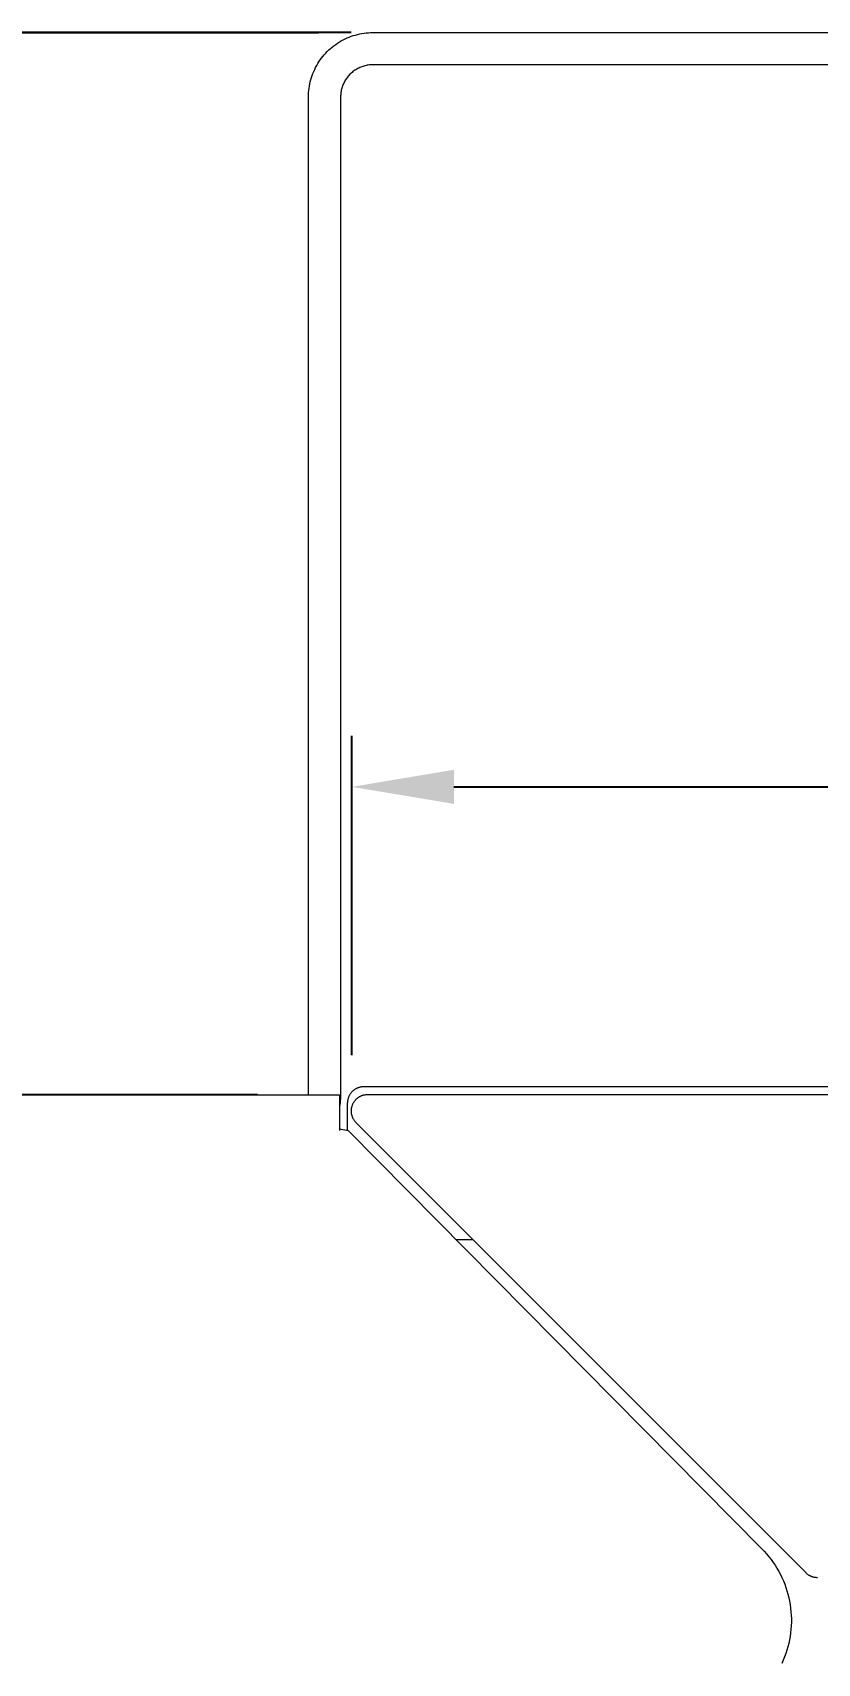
# Model space of a CAD drawing. Header units: inches. Extents: x -9 to 197, y 0 to 134.
# Drawn here: x 7.95 to 15.64, y 118.45 to 134.4 of the extents above; entities that cross this region are included whole.
import ezdxf

# ---------------------------------------------------------------- set-up
doc = ezdxf.new("R2010")
doc.units = ezdxf.units.IN
doc.layers.add('ZANO_R', color=7, linetype='Continuous', lineweight=0)
doc.layers.add('ZANO_W', color=1, linetype='Continuous', lineweight=0)
doc.styles.get("Standard").update_dxf_attribs({"font": 'arial.ttf'})
doc.dimstyles.new('amerykanie', dxfattribs={"dimtxt": 50, "dimasz": 50, "dimexe": 0.5, "dimexo": 0.5, "dimgap": 1, "dimtad": 1, "dimdec": 0, "dimzin": 0, "dimlunit": 5, "dimtxsty": 'Standard', "dimcen": 0.09, "dimclrd": 1, "dimclre": 1, "dimclrt": 1, "dimazin": 0, "dimtfac": 1, "dimtdec": 0, "dimtmove": 0, "dimatfit": 3, "dimfxl": 1, "dimtzin": 0, "dimarcsym": 1})

# ---------------------------------------------------------------- blocks, each defined once
blk = doc.blocks.new('*D381')
at = {"layer": 'ZANO_W', "color": 1, "lineweight": -2}
for p, q in [((10.753, 134.402), (-5.841, 134.402)), ((-5.341, 133.402), (-5.341, 107.292)), ((5.055, 106.292), (-5.841, 106.292))]:
    blk.add_line(p, q, dxfattribs=at)
at = {"layer": 'ZANO_W', "color": 1}
for points in [[(-5.174, 133.402), (-5.507, 133.402), (-5.341, 134.402)], [(-5.507, 107.292), (-5.174, 107.292), (-5.341, 106.292)]]:
    blk.add_solid(points, dxfattribs=at)
at = {"layer": 'ZANO_W', "color": 1, "insert": (-6.681, 120.347), "char_height": 1.625, "attachment_point": 5, "rotation": 90}
blk.add_mtext('28 1/8', dxfattribs=at)
blk = doc.blocks.new('*D382')
at = {"layer": 'ZANO_W', "color": 1, "lineweight": -2}
for p, q in [((11.073, 134.403), (2.519, 134.403)), ((3.019, 133.403), (3.019, 125.009)), ((10.155, 124.009), (2.519, 124.009))]:
    blk.add_line(p, q, dxfattribs=at)
at = {"layer": 'ZANO_W', "color": 1}
for points in [[(3.186, 133.403), (2.853, 133.403), (3.019, 134.403)], [(2.853, 125.009), (3.186, 125.009), (3.019, 124.009)]]:
    blk.add_solid(points, dxfattribs=at)
at = {"layer": 'ZANO_W', "color": 1, "insert": (1.679, 129.206), "char_height": 1.625, "attachment_point": 5, "rotation": 90}
blk.add_mtext('10 3/8', dxfattribs=at)
blk = doc.blocks.new('*D383')
at = {"layer": 'ZANO_W', "color": 1, "lineweight": -2}
for p, q in [((11.08, 124.399), (11.08, 127.523)), ((109.45, 124.365), (109.45, 127.523)), ((12.08, 127.023), (108.45, 127.023))]:
    blk.add_line(p, q, dxfattribs=at)
at = {"layer": 'ZANO_W', "color": 1}
for points in [[(12.08, 127.19), (12.08, 126.856), (11.08, 127.023)], [(108.45, 126.856), (108.45, 127.19), (109.45, 127.023)]]:
    blk.add_solid(points, dxfattribs=at)
at = {"layer": 'ZANO_W', "color": 1, "insert": (60.265, 128.364), "char_height": 1.625, "attachment_point": 5}
blk.add_mtext('98 3/8', dxfattribs=at)
blk = doc.blocks.new('*D398')
at = {"layer": 'ZANO_W', "color": 1, "lineweight": -2}
blk.add_arc((156.245, 106.292), 5.938, 93.9709, 170.339, dxfattribs=at)
at = {"layer": 'ZANO_W', "color": 1}
for points in [[(155.831, 112.048), (155.836, 112.382), (156.834, 112.2)], [(150.225, 107.302), (150.557, 107.274), (150.307, 106.292)]]:
    blk.add_solid(points, dxfattribs=at)
at = {"layer": 'ZANO_W', "color": 1, "insert": (151.36, 111.687), "char_height": 1.625, "attachment_point": 5, "rotation": 42.155}
blk.add_mtext("95%%d41'", dxfattribs=at)

msp = doc.modelspace()

# ---------------------------------------------------------------- linework, layer by layer
at = {"layer": 'ZANO_R'}
for p, q in [((11.05387, 134.35924), (11.07401, 134.36679)), ((11.07401, 134.36679), (11.0944, 134.37365)), ((11.0944, 134.37365), (11.11501, 134.3798)), ((11.11501, 134.3798), (11.13582, 134.38525)), ((11.13582, 134.38525), (11.1568, 134.38999)), ((11.1568, 134.38999), (11.17793, 134.394)), ((11.17793, 134.394), (11.19919, 134.3973)), ((11.19919, 134.3973), (11.22055, 134.39986)), ((11.22055, 134.39986), (11.24198, 134.40169)), ((11.24198, 134.40169), (11.26346, 134.4028)), ((11.26346, 134.4028), (11.28497, 134.40316)), ((11.28497, 134.40316), (23.88477, 134.40316)), ((10.81017, 134.18722), (10.82458, 134.20319)), ((10.82458, 134.20319), (10.83953, 134.21866)), ((10.83953, 134.21866), (10.85499, 134.2336)), ((10.85499, 134.2336), (10.87096, 134.24802)), ((10.87096, 134.24802), (10.88741, 134.26187)), ((10.88741, 134.26187), (10.90433, 134.27516)), ((10.90433, 134.27516), (10.92169, 134.28786)), ((10.92169, 134.28786), (10.93947, 134.29997)), ((10.93947, 134.29997), (10.95766, 134.31145)), ((10.95766, 134.31145), (10.97622, 134.32232)), ((10.97622, 134.32232), (10.99515, 134.33254)), ((10.99515, 134.33254), (11.01441, 134.34211)), ((11.01441, 134.34211), (11.034, 134.35101)), ((11.034, 134.35101), (11.05387, 134.35924)), ((10.70717, 134.02419), (10.71608, 134.04377)), ((10.71608, 134.04377), (10.72565, 134.06303)), ((10.72565, 134.06303), (10.73587, 134.08196)), ((10.73587, 134.08196), (10.74673, 134.10053)), ((10.74673, 134.10053), (10.75822, 134.11871)), ((10.75822, 134.11871), (10.77032, 134.13649)), ((10.77032, 134.13649), (10.78302, 134.15385)), ((10.78302, 134.15385), (10.79631, 134.17077)), ((10.79631, 134.17077), (10.81017, 134.18722)), ((11.12748, 134.04599), (11.11806, 134.04033)), ((11.1371, 134.05132), (11.12748, 134.04599)), ((11.14689, 134.05631), (11.1371, 134.05132)), ((11.15686, 134.06096), (11.14689, 134.05631)), ((11.16698, 134.06525), (11.15686, 134.06096)), ((11.17724, 134.06919), (11.16698, 134.06525)), ((11.18764, 134.07277), (11.17724, 134.06919)), ((11.19815, 134.07599), (11.18764, 134.07277)), ((11.20877, 134.07883), (11.19815, 134.07599)), ((11.21948, 134.08131), (11.20877, 134.07883)), ((11.23027, 134.0834), (11.21948, 134.08131)), ((11.24113, 134.08512), (11.23027, 134.0834)), ((11.25204, 134.08646), (11.24113, 134.08512)), ((11.263, 134.08742), (11.25204, 134.08646)), ((11.27398, 134.088), (11.263, 134.08742)), ((11.28497, 134.08819), (11.27398, 134.088)), ((23.88477, 134.08819), (11.28497, 134.08819)), ((10.66418, 133.88025), (10.66819, 133.90138)), ((10.66819, 133.90138), (10.67293, 133.92236)), ((10.67293, 133.92236), (10.67838, 133.94317)), ((10.67838, 133.94317), (10.68453, 133.96378)), ((10.68453, 133.96378), (10.69139, 133.98417)), ((10.69139, 133.98417), (10.69894, 134.00431)), ((10.69894, 134.00431), (10.70717, 134.02419)), ((10.98899, 133.88094), (10.98541, 133.87055)), ((10.99293, 133.89121), (10.98899, 133.88094)), ((10.99722, 133.90133), (10.99293, 133.89121)), ((11.00187, 133.91129), (10.99722, 133.90133)), ((11.00686, 133.92109), (11.00187, 133.91129)), ((11.01219, 133.9307), (11.00686, 133.92109)), ((11.01785, 133.94013), (11.01219, 133.9307)), ((11.02384, 133.94935), (11.01785, 133.94013)), ((11.03015, 133.95835), (11.02384, 133.94935)), ((11.03676, 133.96713), (11.03015, 133.95835)), ((11.04368, 133.97568), (11.03676, 133.96713)), ((11.0509, 133.98397), (11.04368, 133.97568)), ((11.05839, 133.99201), (11.0509, 133.98397)), ((11.06617, 133.99979), (11.05839, 133.99201)), ((11.07421, 134.00729), (11.06617, 133.99979)), ((11.08251, 134.0145), (11.07421, 134.00729)), ((11.09105, 134.02142), (11.08251, 134.0145)), ((11.09983, 134.02803), (11.09105, 134.02142)), ((11.10884, 134.03434), (11.09983, 134.02803)), ((11.11806, 134.04033), (11.10884, 134.03434)), ((10.65502, 133.77321), (10.65539, 133.79472)), ((10.65502, 124.009), (10.65502, 133.77321)), ((10.65539, 133.79472), (10.65649, 133.8162)), ((10.65649, 133.8162), (10.65832, 133.83764)), ((10.65832, 133.83764), (10.66089, 133.85899)), ((10.66089, 133.85899), (10.66418, 133.88025)), ((10.97018, 133.78421), (10.96999, 133.77321)), ((10.96999, 133.77321), (10.96999, 124.009)), ((10.97076, 133.79519), (10.97018, 133.78421)), ((10.97172, 133.80614), (10.97076, 133.79519)), ((10.97306, 133.81705), (10.97172, 133.80614)), ((10.97478, 133.82791), (10.97306, 133.81705)), ((10.97688, 133.8387), (10.97478, 133.82791)), ((10.97935, 133.84941), (10.97688, 133.8387)), ((10.98219, 133.86003), (10.97935, 133.84941)), ((10.98541, 133.87055), (10.98219, 133.86003)), ((7.61528, 124.009), (10.95886, 124.009)), ((10.95886, 124.009), (10.95886, 123.69402)), ((10.96968, 123.98923), (10.96875, 123.96948)), ((10.96999, 124.009), (10.96968, 123.98923)), ((11.04858, 123.98803), (11.0467, 123.98299)), ((11.05064, 123.993), (11.04858, 123.98803)), ((11.05287, 123.99789), (11.05064, 123.993)), ((11.05526, 124.00271), (11.05287, 123.99789)), ((11.05781, 124.00744), (11.05526, 124.00271)), ((11.06053, 124.01208), (11.05781, 124.00744)), ((11.0634, 124.01663), (11.06053, 124.01208)), ((11.06643, 124.02107), (11.0634, 124.01663)), ((11.0696, 124.02541), (11.06643, 124.02107)), ((11.07292, 124.02964), (11.0696, 124.02541)), ((11.07639, 124.03376), (11.07292, 124.02964)), ((11.07999, 124.03775), (11.07639, 124.03376)), ((11.08373, 124.04161), (11.07999, 124.03775)), ((11.0876, 124.04535), (11.08373, 124.04161)), ((11.09159, 124.04895), (11.0876, 124.04535)), ((11.0957, 124.05242), (11.09159, 124.04895)), ((11.09993, 124.05574), (11.0957, 124.05242)), ((11.10427, 124.05892), (11.09993, 124.05574)), ((11.10872, 124.06194), (11.10427, 124.05892)), ((11.11326, 124.06481), (11.10872, 124.06194)), ((11.1179, 124.06753), (11.11326, 124.06481)), ((11.12264, 124.07008), (11.1179, 124.06753)), ((11.12745, 124.07248), (11.12264, 124.07008)), ((11.13235, 124.0747), (11.12745, 124.07248)), ((11.13731, 124.07676), (11.13235, 124.0747)), ((11.14235, 124.07865), (11.13731, 124.07676)), ((11.14745, 124.08036), (11.14235, 124.07865)), ((11.1526, 124.0819), (11.14745, 124.08036)), ((11.15292, 123.98879), (11.14828, 123.98607)), ((11.1578, 124.08326), (11.1526, 124.0819)), ((11.15765, 123.99134), (11.15292, 123.98879)), ((11.16247, 123.99373), (11.15765, 123.99134)), ((11.16305, 124.08445), (11.1578, 124.08326)), ((11.16736, 123.99596), (11.16247, 123.99373)), ((11.16833, 124.08545), (11.16305, 124.08445)), ((11.17233, 123.99802), (11.16736, 123.99596)), ((11.17365, 124.08627), (11.16833, 124.08545)), ((11.17737, 123.9999), (11.17233, 123.99802)), ((11.17898, 124.08692), (11.17365, 124.08627)), ((11.18247, 124.00162), (11.17737, 123.9999)), ((11.18434, 124.08737), (11.17898, 124.08692)), ((11.18762, 124.00316), (11.18247, 124.00162)), ((11.18971, 124.08765), (11.18434, 124.08737)), ((11.19282, 124.00452), (11.18762, 124.00316)), ((11.19509, 124.08774), (11.18971, 124.08765)), ((11.19807, 124.0057), (11.19282, 124.00452)), ((109.23097, 124.08774), (11.19509, 124.08774)), ((11.20335, 124.00671), (11.19807, 124.0057)), ((11.20866, 124.00753), (11.20335, 124.00671)), ((11.214, 124.00817), (11.20866, 124.00753)), ((11.21936, 124.00863), (11.214, 124.00817)), ((11.22473, 124.00891), (11.21936, 124.00863)), ((11.23011, 124.009), (11.22473, 124.00891)), ((109.29301, 124.009), (11.23011, 124.009)), ((10.96225, 123.91056), (10.95886, 123.89108)), ((10.96504, 123.93013), (10.96225, 123.91056)), ((10.9672, 123.94978), (10.96504, 123.93013)), ((10.96875, 123.96948), (10.9672, 123.94978)), ((11.03769, 123.93563), (11.0376, 123.93025)), ((11.0376, 123.65996), (11.0376, 123.93025)), ((11.03797, 123.941), (11.03769, 123.93563)), ((11.03843, 123.94636), (11.03797, 123.941)), ((11.03907, 123.9517), (11.03843, 123.94636)), ((11.03989, 123.95701), (11.03907, 123.9517)), ((11.0409, 123.9623), (11.03989, 123.95701)), ((11.04208, 123.96754), (11.0409, 123.9623)), ((11.04344, 123.97274), (11.04208, 123.96754)), ((11.04498, 123.9779), (11.04344, 123.97274)), ((11.0467, 123.98299), (11.04498, 123.9779)), ((11.07271, 123.85689), (11.07262, 123.85151)), ((11.07262, 123.85151), (11.07271, 123.84613)), ((11.07299, 123.86226), (11.07271, 123.85689)), ((11.07271, 123.84613), (11.07299, 123.84076)), ((11.07345, 123.86762), (11.07299, 123.86226)), ((11.07299, 123.84076), (11.07345, 123.8354)), ((11.07409, 123.87295), (11.07345, 123.86762)), ((11.07345, 123.8354), (11.07409, 123.83007)), ((11.07491, 123.87827), (11.07409, 123.87295)), ((11.07409, 123.83007), (11.07491, 123.82475)), ((11.07591, 123.88355), (11.07491, 123.87827)), ((11.0771, 123.8888), (11.07591, 123.88355)), ((11.07846, 123.894), (11.0771, 123.8888)), ((11.08, 123.89915), (11.07846, 123.894)), ((11.08171, 123.90425), (11.08, 123.89915)), ((11.0836, 123.90929), (11.08171, 123.90425)), ((11.08566, 123.91425), (11.0836, 123.90929)), ((11.08788, 123.91915), (11.08566, 123.91425)), ((11.09028, 123.92396), (11.08788, 123.91915)), ((11.09283, 123.9287), (11.09028, 123.92396)), ((11.09555, 123.93334), (11.09283, 123.9287)), ((11.09842, 123.93788), (11.09555, 123.93334)), ((11.10144, 123.94233), (11.09842, 123.93788)), ((11.10462, 123.94667), (11.10144, 123.94233)), ((11.10794, 123.9509), (11.10462, 123.94667)), ((11.11141, 123.95501), (11.10794, 123.9509)), ((11.11501, 123.959), (11.11141, 123.95501)), ((11.11875, 123.96287), (11.11501, 123.959)), ((11.12261, 123.96661), (11.11875, 123.96287)), ((11.12661, 123.97021), (11.12261, 123.96661)), ((11.13072, 123.97367), (11.12661, 123.97021)), ((11.13495, 123.977), (11.13072, 123.97367)), ((11.13929, 123.98017), (11.13495, 123.977)), ((11.14373, 123.9832), (11.13929, 123.98017)), ((11.14828, 123.98607), (11.14373, 123.9832)), ((10.95886, 123.69402), (10.95886, 123.66066)), ((10.95886, 123.67734), (11.04426, 123.6599)), ((11.07491, 123.82475), (11.07591, 123.81947)), ((11.07591, 123.81947), (11.0771, 123.81422)), ((11.0771, 123.81422), (11.07846, 123.80902)), ((11.07846, 123.80902), (11.08, 123.80387)), ((11.08, 123.80387), (11.08171, 123.79877)), ((11.08171, 123.79877), (11.0836, 123.79374)), ((11.0836, 123.79374), (11.08566, 123.78877)), ((11.08566, 123.78877), (11.08788, 123.78387)), ((11.08788, 123.78387), (11.09028, 123.77906)), ((11.09028, 123.77906), (11.09283, 123.77432)), ((11.09283, 123.77432), (11.09555, 123.76968)), ((11.09555, 123.76968), (11.09842, 123.76514)), ((11.09842, 123.76514), (11.10144, 123.76069)), ((11.10144, 123.76069), (11.10462, 123.75635)), ((11.10462, 123.75635), (11.10794, 123.75212)), ((11.10794, 123.75212), (11.11141, 123.74801)), ((11.11141, 123.74801), (11.11501, 123.74402)), ((11.11501, 123.74402), (11.11875, 123.74015)), ((15.52839, 119.3305), (11.11875, 123.74015)), ((15.09519, 119.56743), (11.04426, 123.6599)), ((12.26729, 122.59161), (12.10171, 122.59161)), ((15.09519, 119.56743), (15.11919, 119.54246)), ((15.11919, 119.54246), (15.1423, 119.51667)), ((15.1423, 119.51667), (15.1645, 119.49009)), ((15.1645, 119.49009), (15.18577, 119.46275)), ((15.18577, 119.46275), (15.20607, 119.43469)), ((15.20607, 119.43469), (15.22538, 119.40594)), ((15.22538, 119.40594), (15.24368, 119.37654)), ((15.24368, 119.37654), (15.26094, 119.34651)), ((15.26094, 119.34651), (15.27714, 119.3159)), ((15.27714, 119.3159), (15.29228, 119.28475)), ((15.29228, 119.28475), (15.30631, 119.25309)), ((15.30631, 119.25309), (15.31924, 119.22096)), ((15.31924, 119.22096), (15.33104, 119.1884)), ((15.53226, 119.32677), (15.52839, 119.3305)), ((15.53625, 119.32316), (15.53226, 119.32677)), ((15.54037, 119.3197), (15.53625, 119.32316)), ((15.54459, 119.31638), (15.54037, 119.3197)), ((15.54893, 119.3132), (15.54459, 119.31638)), ((15.55338, 119.31018), (15.54893, 119.3132)), ((15.55793, 119.3073), (15.55338, 119.31018)), ((15.56257, 119.30459), (15.55793, 119.3073)), ((15.5673, 119.30203), (15.56257, 119.30459)), ((15.57212, 119.29964), (15.5673, 119.30203)), ((15.57701, 119.29741), (15.57212, 119.29964)), ((15.57455, 119.29851), (15.57233, 119.29954)), ((15.58198, 119.29536), (15.57701, 119.29741)), ((15.58178, 119.29543), (15.57949, 119.29636)), ((15.58701, 119.29347), (15.58198, 119.29536)), ((15.59049, 119.29228), (15.58679, 119.29355)), ((15.59211, 119.29176), (15.58701, 119.29347)), ((15.59422, 119.2911), (15.59049, 119.29228)), ((15.59726, 119.29022), (15.59211, 119.29176)), ((15.60247, 119.28885), (15.59726, 119.29022)), ((15.60771, 119.28767), (15.60247, 119.28885)), ((15.61299, 119.28667), (15.60771, 119.28767)), ((15.61831, 119.28584), (15.61299, 119.28667)), ((15.62365, 119.2852), (15.61831, 119.28584)), ((15.62901, 119.28474), (15.62365, 119.2852)), ((15.63438, 119.28447), (15.62901, 119.28474)), ((15.63975, 119.28438), (15.63438, 119.28447)), ((15.33104, 119.1884), (15.3417, 119.15544)), ((15.3417, 119.15544), (15.3512, 119.12214)), ((15.3512, 119.12214), (15.35954, 119.08853)), ((15.35954, 119.08853), (15.3667, 119.05464)), ((15.3667, 119.05464), (15.37268, 119.02053)), ((15.37268, 119.02053), (15.37747, 118.98623)), ((15.37747, 118.98623), (15.38106, 118.95178)), ((15.38106, 118.95178), (15.38345, 118.91723)), ((15.38345, 118.91723), (15.38464, 118.88262)), ((15.38464, 118.88262), (15.38461, 118.84798)), ((15.37732, 118.74438), (15.37249, 118.71009)), ((15.38096, 118.77882), (15.37732, 118.74438)), ((15.38339, 118.81337), (15.38096, 118.77882)), ((15.38461, 118.84798), (15.38339, 118.81337)), ((15.34134, 118.57521), (15.33064, 118.54227)), ((15.35089, 118.6085), (15.34134, 118.57521)), ((15.35927, 118.6421), (15.35089, 118.6085)), ((15.36647, 118.67598), (15.35927, 118.6421)), ((15.37249, 118.71009), (15.36647, 118.67598)), ((15.30584, 118.47761), (15.29176, 118.44596)), ((15.3188, 118.50972), (15.30584, 118.47761)), ((15.33064, 118.54227), (15.3188, 118.50972))]:
    msp.add_line(p, q, dxfattribs=at)

# ---------------------------------------------------------------- dimensions: what is measured, and where the dimension line sits
at = {"layer": 'ZANO_W'}
for base, p1, p2, picture, middle in [((-5.34083, 106.29167), (11.25272, 134.40225), (5.55452, 106.29167), '*D381', (-6.68104, 120.34696)), ((3.01935, 124.009), (11.57291, 134.40316), (10.65502, 124.009), '*D382', (1.67858, 129.20608))]:
    dim = msp.add_linear_dim(base=base, p1=p1, p2=p2, angle=90, dimstyle='amerykanie', override={"dimtxt": 1.625, "dimasz": 1, "dimgap": 0.5, "dimdec": 4, "dimaunit": 1, "dimadec": 1, "dimtdec": 4, "dimtmove": 1, "dimfrac": 2}, dxfattribs=at)
    dim.commit()
    dim.dimension.update_dxf_attribs({"geometry": picture, "text_midpoint": middle})
dim = msp.add_linear_dim(base=(109.45034, 127.02313), p1=(11.08, 123.89915), p2=(109.45034, 123.86501), dimstyle='amerykanie', override={"dimtxt": 1.625, "dimasz": 1, "dimgap": 0.5, "dimdec": 4, "dimaunit": 1, "dimadec": 1, "dimtdec": 4, "dimtmove": 1, "dimfrac": 2}, dxfattribs=at)
dim.commit()
dim.dimension.update_dxf_attribs({"geometry": '*D383', "text_midpoint": (60.26517, 128.3639)})
dim = msp.add_angular_dim_2l(base=(153.62268, 111.61897), line1=((-1.70141, 106.29167), (190.28727, 106.29167)), line2=((156.24739, 106.31761), (157.97255, 123.63182)), dimstyle='amerykanie', override={"dimtxt": 1.625, "dimasz": 1, "dimgap": 0.5, "dimdec": 4, "dimaunit": 1, "dimadec": 1, "dimtdec": 4, "dimtmove": 1, "dimfrac": 2}, dxfattribs=at)
dim.commit()
dim.dimension.update_dxf_attribs({"geometry": '*D398', "text_midpoint": (151.36035, 111.68698)})

doc.saveas('drawing.dxf')
